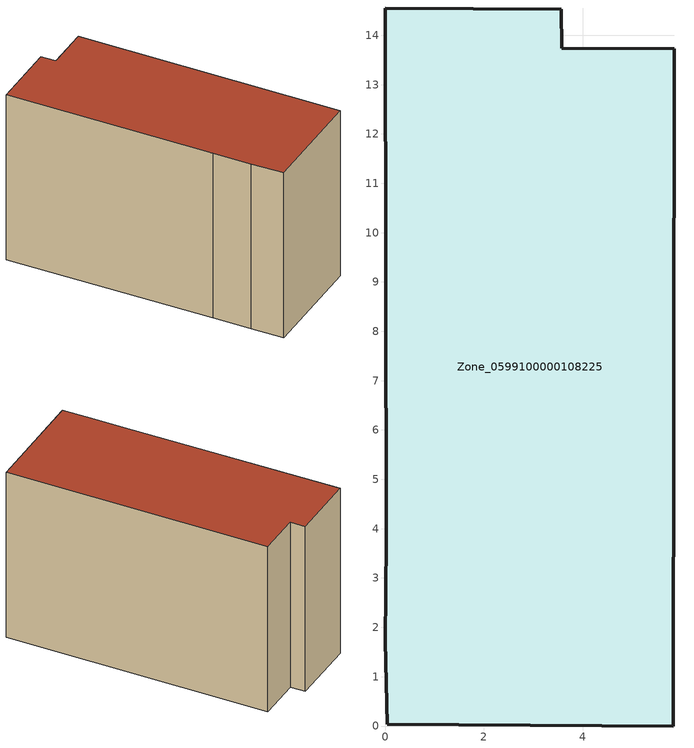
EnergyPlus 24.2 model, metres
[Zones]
Zone_0599100000108225
 floor ground (C_G): 0.02,3.74 0,14.55 3.57,14.53 3.58,13.74 5.86,13.73 5.84,0 0.04,0.03 0,1.72 z0
 wall outside (C_F): 0.04,0.03 5.84,0 5.86,13.73 3.58,13.74 3.57,14.53 0,14.55 0.02,3.74 0,1.72 0.04,0.03 z0:9.32
 roof outside (C_R): 0,14.55 0.02,3.74 0,1.72 0.04,0.03 5.84,0 5.86,13.73 3.58,13.74 3.57,14.53 z9.32
[BUILDING]
Pand.0599100000108225: North Axis=0; Terrain=City; Loads Convergence Tolerance Value=0.04; Temperature Convergence Tolerance Value=0.4; Solar Distribution=FullExterior; Maximum Number of Warmup Days=25; Minimum Number of Warmup Days=1
[Site:Location]
Rotterdam.The.Hague.AP_ZH_NLD Design_Conditions: Latitude=51.96; Longitude=4.45; Time Zone=1; Elevation=-4.5
[SITE:GROUNDTEMPERATURE:BUILDINGSURFACE]
18, 18, 18, 18, 18, 18, 18, 18, 18, 18, 18, 18
[MATERIAL] Thermal Absorptance=0.9; Solar Absorptance=0.7; Visible Absorptance=0.7
Name | Roughness | Thickness | Conductivity | Density | Specific Heat
G.TI.1946 | MediumSmooth | 0.15 | 1 | 540 | 1210
F.TI.1946 | Rough | 0.3 | 0.857143 | 1920 | 840
R.TI.1946 | MediumRough | 0.2 | 0.1 | 1500 | 1000
[CONSTRUCTION]
C_G: G.TI.1946
C_F: F.TI.1946
C_R: R.TI.1946
[ZONE]
Zone_0599100000108225: Type=1; Multiplier=1; Ceiling Height=Autocalculate; Volume=Autocalculate; Floor Area=autocalculate; Part of Total Floor Area=Yes
[ZONEINFILTRATION:DESIGNFLOWRATE]
Infil_Zone_0599100000108225: Zone or ZoneList or Space or SpaceList=Zone_0599100000108225; Schedule=AlwaysOn; Design Flow Rate Calculation Method=Flow/Area; Flow Rate per Floor Area=0.003; Constant Term Coefficient=1; Temperature Term Coefficient=0; Velocity Term Coefficient=0; Velocity Squared Term Coefficient=0
[HVACTEMPLATE:ZONE:IDEALLOADSAIRSYSTEM]
Zone_0599100000108225: Maximum Heating Supply Air Temperature=50; Minimum Cooling Supply Air Temperature=13; Maximum Heating Supply Air Humidity Ratio=0.0156; Minimum Cooling Supply Air Humidity Ratio=0.0077; Heating Limit=NoLimit; Cooling Limit=NoLimit; Dehumidification Control Type=ConstantSensibleHeatRatio; Cooling Sensible Heat Ratio=0.7; Dehumidification Setpoint=60; Humidification Control Type=None; Humidification Setpoint=30; Outdoor Air Method=None; Outdoor Air Flow Rate per Person=0.00944; Outdoor Air Flow Rate per Zone Floor Area=0; Outdoor Air Flow Rate per Zone=0; Demand Controlled Ventilation Type=None; Outdoor Air Economizer Type=NoEconomizer; Heat Recovery Type=None; Sensible Heat Recovery Effectiveness=0.7; Latent Heat Recovery Effectiveness=0.65
[ZONECONTROL:THERMOSTAT]
ThermostatControl_Zone_0599100000108225: Zone or ZoneList=Zone_0599100000108225; Control Type Schedule=DualSetpointControlType; Control 1=Thermostat_Zone_0599100000108225; Temperature Difference Between Cutout And Setpoint=0
[THERMOSTATSETPOINT:DUALSETPOINT]
Thermostat_Zone_0599100000108225: Heating Setpoint Temperature Schedule=HeatingSetpoint_Zone_0599100000108225; Cooling Setpoint Temperature Schedule=CoolingSetpoint_Zone_0599100000108225
[SCHEDULE:COMPACT]
HeatingSetpoint_Zone_0599100000108225: Through: 12/31, For: AllDays, Until: 24:00, 21
CoolingSetpoint_Zone_0599100000108225: Through: 12/31, For: AllDays, Until: 24:00, 24
DualSetpointControlType: Through: 12/31, For: AllDays, Until: 24:00, 4
AlwaysOn: Through: 12/31, For: AllDays, Until: 24:00, 1
